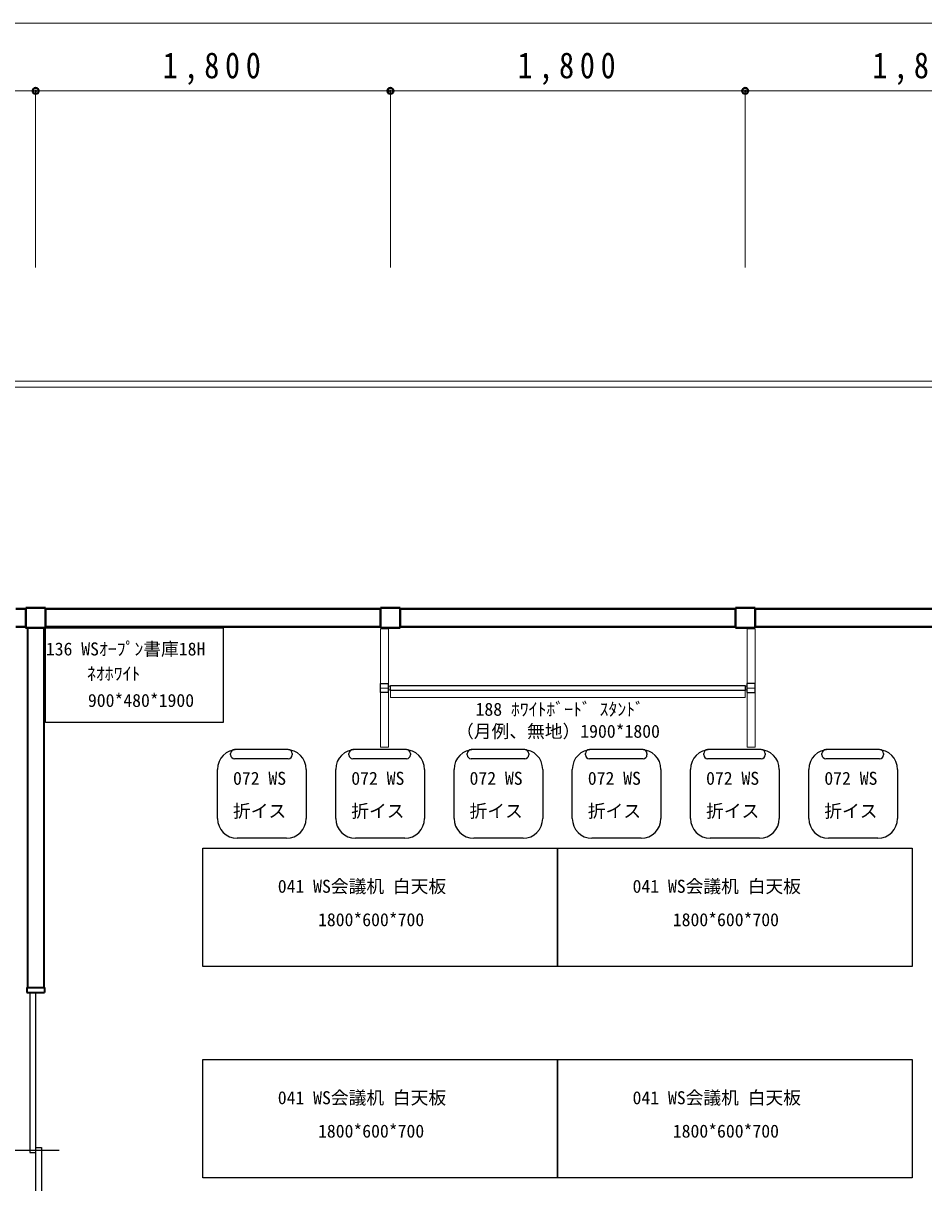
# Model space of a CAD drawing. Units: millimetres at full size, sheet at 1:60. Extents: x -23115 to 23713, y -14805 to 12672.
# Drawn here: x -14264 to -9695, y 6595 to 12477 of the extents above; entities that cross this region are included whole.
import ezdxf
from ezdxf.enums import TextEntityAlignment as Align

# ---------------------------------------------------------------- set-up
doc = ezdxf.new("R2010")
doc.units = ezdxf.units.MM
doc.header["$LTSCALE"] = 60
doc.header["$PDMODE"] = 32
doc.header["$PDSIZE"] = 30
for name, color, linetype, lineweight in [('1-1', 2, 'Continuous', 40), ('1-2', 3, 'Continuous', 35), ('1-3', 7, 'Continuous', 25)]:
    doc.layers.add(name, color=color, linetype=linetype, lineweight=lineweight)
doc.styles.add('ＭＳ ゴシック', font='')
doc.styles.get('ＭＳ ゴシック').set_extended_font_data('MS Gothic')

msp = doc.modelspace()

# ---------------------------------------------------------------- linework, layer by layer
at = {"layer": '1-1', "color": 4, "lineweight": 18}
for p, q in [((-21400.64, 12477.37), (21799.36, 12477.37)), ((-16000.64, 12133.68), (-14200.64, 12133.68)), ((-14200.64, 12133.68), (-14200.64, 11238.21)), ((-14200.64, 12133.68), (-12400.64, 12133.68)), ((-12400.64, 12133.68), (-12400.64, 11238.21)), ((-12400.64, 12133.68), (-10600.64, 12133.68)), ((-10600.64, 12133.68), (-10600.64, 11238.21)), ((-10600.64, 12133.68), (-8800.64, 12133.68)), ((-21400.64, 10660.79), (23649.36, 10660.79))]:
    msp.add_line(p, q, dxfattribs=at)
at = {"layer": '1-1'}
for p, q in [((-14300.64, 9505.79), (-14250.64, 9505.79)), ((-14250.64, 9505.79), (-14250.64, 9510.79)), ((-14150.64, 9510.79), (-14250.64, 9510.79)), ((-14150.64, 9505.79), (-14150.64, 9510.79)), ((-14150.64, 9505.79), (-12450.64, 9505.79)), ((-12450.64, 9505.79), (-12450.64, 9510.79)), ((-12350.64, 9510.79), (-12450.64, 9510.79)), ((-12350.64, 9505.79), (-12350.64, 9510.79)), ((-12350.64, 9505.79), (-10650.64, 9505.79)), ((-10650.64, 9505.79), (-10650.64, 9510.79)), ((-10550.64, 9510.79), (-10650.64, 9510.79)), ((-10550.64, 9505.79), (-10550.64, 9510.79)), ((-10550.64, 9505.79), (-8850.64, 9505.79)), ((-14300.64, 9415.79), (-14250.64, 9415.79)), ((-14150.64, 9415.79), (-12450.64, 9415.79)), ((-12350.64, 9415.79), (-10650.64, 9415.79)), ((-10550.64, 9415.79), (-8850.64, 9415.79)), ((-12450.64, 9410.79), (-12350.64, 9410.79)), ((-10650.64, 9410.79), (-10550.64, 9410.79))]:
    msp.add_line(p, q, dxfattribs=at)
at = {"layer": '1-1', "color": 4, "lineweight": 18}
msp.add_lwpolyline([(-21400.64, 10630.79), (23649.36, 10630.79), (23649.36, 10660.79)], dxfattribs=at)
at = {"layer": '1-1'}
for points in [[(-14250.64, 9505.79), (-14250.64, 9415.79), (-14250.64, 9410.79), (-14150.64, 9410.79)], [(-14150.64, 9505.79), (-14150.64, 9415.79), (-14150.64, 9410.79)], [(-12450.64, 9505.79), (-12450.64, 9415.79), (-12450.64, 9410.79)], [(-12350.64, 9505.79), (-12350.64, 9415.79), (-12350.64, 9410.79)], [(-10650.64, 9505.79), (-10650.64, 9415.79), (-10650.64, 9410.79)], [(-10550.64, 9505.79), (-10550.64, 9415.79), (-10550.64, 9410.79)]]:
    msp.add_lwpolyline(points, dxfattribs=at)
at = {"layer": '1-1', "color": 4}
for p in [(-14200.64, 12133.68), (-12400.64, 12133.68), (-10600.64, 12133.68)]:
    msp.add_point(p, dxfattribs=at)
at = {"layer": '1-2'}
for p, q in [((-14242.64, 9410.79), (-14242.64, 7585.79)), ((-14158.64, 9410.79), (-14158.64, 7585.79)), ((-14245.64, 7585.79), (-14245.64, 7560.79)), ((-14245.64, 7585.79), (-14155.64, 7585.79)), ((-14245.64, 7560.79), (-14155.64, 7560.79)), ((-14155.64, 7585.79), (-14155.64, 7560.79))]:
    msp.add_line(p, q, dxfattribs=at)
at = {"layer": '1-2', "color": 7, "lineweight": 25}
for p, q in [((-14230.64, 7560.79), (-14230.64, 6748.29)), ((-14200.64, 7560.79), (-14200.64, 5960.79)), ((-14200.64, 6773.29), (-14170.64, 6773.29)), ((-14170.64, 6773.29), (-14170.64, 5960.79)), ((-14321.25, 6760.79), (-14081.83, 6760.79)), ((-14230.64, 6748.29), (-14200.64, 6748.29))]:
    msp.add_line(p, q, dxfattribs=at)
at = {"layer": '1-3', "color": 4, "lineweight": 18}
for p, q in [((-12450.61, 9404.63), (-12410.61, 9404.63)), ((-12450.61, 9404.63), (-12450.61, 9127.13)), ((-12410.61, 9404.63), (-12410.61, 9127.13)), ((-10550.62, 9404.63), (-10590.62, 9404.63)), ((-10590.62, 9404.63), (-10590.62, 9127.13)), ((-10550.62, 9404.63), (-10550.62, 9127.13)), ((-12450.61, 9104.63), (-12410.61, 9104.63)), ((-12450.61, 9082.13), (-12450.61, 8804.63)), ((-12400.61, 9114.63), (-12410.61, 9114.63)), ((-12400.61, 9094.63), (-12410.61, 9094.63)), ((-12410.61, 9082.13), (-12410.61, 8804.63)), ((-12400.61, 9092.13), (-12400.61, 9057.13)), ((-10600.62, 9114.63), (-10590.62, 9114.63)), ((-10600.62, 9094.63), (-10590.62, 9094.63)), ((-10600.61, 9092.13), (-10600.61, 9057.13)), ((-10550.62, 9104.63), (-10590.62, 9104.63)), ((-10590.62, 9082.13), (-10590.62, 8804.63)), ((-10550.62, 9082.13), (-10550.62, 8804.63)), ((-12400.61, 9057.13), (-10600.61, 9057.13)), ((-12450.61, 8804.63), (-12410.61, 8804.63)), ((-10550.62, 8804.63), (-10590.62, 8804.63))]:
    msp.add_line(p, q, dxfattribs=at)
at = {"layer": '1-3'}
for p, q in [((-12450.61, 9127.13), (-12410.61, 9127.13)), ((-12450.61, 9082.13), (-12450.61, 9127.13)), ((-12410.61, 9082.13), (-12410.61, 9127.13)), ((-10550.62, 9127.13), (-10590.62, 9127.13)), ((-10590.62, 9082.13), (-10590.62, 9127.13)), ((-10550.62, 9082.13), (-10550.62, 9127.13)), ((-12410.61, 9082.13), (-12450.61, 9082.13)), ((-10590.62, 9082.13), (-10550.62, 9082.13)), ((-13211.19, 8765.56), (-13211.19, 8772.13)), ((-12918.92, 8792.13), (-13191.19, 8792.13)), ((-12898.92, 8772.13), (-12898.92, 8765.56)), ((-12611.19, 8765.56), (-12611.19, 8772.13)), ((-12318.92, 8792.13), (-12591.19, 8792.13)), ((-12298.92, 8772.13), (-12298.92, 8765.56)), ((-12011.19, 8765.56), (-12011.19, 8772.13)), ((-11718.92, 8792.13), (-11991.19, 8792.13)), ((-11698.92, 8772.13), (-11698.92, 8765.56)), ((-11411.19, 8765.56), (-11411.19, 8772.13)), ((-11118.92, 8792.13), (-11391.19, 8792.13)), ((-11098.92, 8772.13), (-11098.92, 8765.56)), ((-10811.19, 8765.56), (-10811.19, 8772.13)), ((-10518.92, 8792.13), (-10791.19, 8792.13)), ((-10498.92, 8772.13), (-10498.92, 8765.56)), ((-10211.19, 8765.56), (-10211.19, 8772.13)), ((-9918.92, 8792.13), (-10191.19, 8792.13)), ((-9898.92, 8772.13), (-9898.92, 8765.56)), ((-12918.92, 8745.56), (-13191.19, 8745.56)), ((-12318.92, 8745.56), (-12591.19, 8745.56)), ((-11718.92, 8745.56), (-11991.19, 8745.56)), ((-11118.92, 8745.56), (-11391.19, 8745.56)), ((-10518.92, 8745.56), (-10791.19, 8745.56)), ((-9918.92, 8745.56), (-10191.19, 8745.56)), ((-13277.94, 8442.13), (-13277.94, 8692.13)), ((-12827.94, 8692.13), (-12827.94, 8442.13)), ((-12677.94, 8442.13), (-12677.94, 8692.13)), ((-12227.94, 8692.13), (-12227.94, 8442.13)), ((-12077.94, 8442.13), (-12077.94, 8692.13)), ((-11627.94, 8692.13), (-11627.94, 8442.13)), ((-11477.94, 8442.13), (-11477.94, 8692.13)), ((-11027.94, 8692.13), (-11027.94, 8442.13)), ((-10877.94, 8442.13), (-10877.94, 8692.13)), ((-10427.94, 8692.13), (-10427.94, 8442.13)), ((-10277.94, 8442.13), (-10277.94, 8692.13)), ((-9827.94, 8692.13), (-9827.94, 8442.13)), ((-12927.94, 8342.13), (-13177.94, 8342.13)), ((-12327.94, 8342.13), (-12577.94, 8342.13)), ((-11727.94, 8342.13), (-11977.94, 8342.13)), ((-11127.94, 8342.13), (-11377.94, 8342.13)), ((-10527.94, 8342.13), (-10777.94, 8342.13)), ((-9927.94, 8342.13), (-10177.94, 8342.13))]:
    msp.add_line(p, q, dxfattribs=at)
for points in [[(-14149.78, 8930.22), (-14149.78, 9410.22), (-13249.78, 9410.22), (-13249.78, 8930.22)], [(-12400.61, 9092.13), (-12400.61, 9117.13), (-10600.61, 9117.13), (-10600.61, 9092.13)], [(-13352.94, 7692.13), (-13352.94, 8292.13), (-11552.94, 8292.13), (-11552.94, 7692.13)], [(-11552.94, 7692.13), (-11552.94, 8292.13), (-9752.94, 8292.13), (-9752.94, 7692.13)], [(-13352.94, 6619.55), (-13352.94, 7219.55), (-11552.94, 7219.55), (-11552.94, 6619.55)], [(-11552.94, 6619.55), (-11552.94, 7219.55), (-9752.94, 7219.55), (-9752.94, 6619.55)]]:
    msp.add_lwpolyline(points, close=True, dxfattribs=at)
for centre, radius, start, end in [((-13177.94, 8692.13), 100, 90, 180), ((-13191.19, 8772.13), 20, 90, 180), ((-13191.19, 8765.56), 20, 180, 270), ((-12927.94, 8692.13), 100, 0, 90), ((-12918.92, 8772.13), 20, 0, 90), ((-12918.92, 8765.56), 20, 270, 0), ((-12577.94, 8692.13), 100, 90, 180), ((-12591.19, 8772.13), 20, 90, 180), ((-12591.19, 8765.56), 20, 180, 270), ((-12327.94, 8692.13), 100, 0, 90), ((-12318.92, 8772.13), 20, 0, 90), ((-12318.92, 8765.56), 20, 270, 0), ((-11977.94, 8692.13), 100, 90, 180), ((-11991.19, 8772.13), 20, 90, 180), ((-11991.19, 8765.56), 20, 180, 270), ((-11727.94, 8692.13), 100, 0, 90), ((-11718.92, 8772.13), 20, 0, 90), ((-11718.92, 8765.56), 20, 270, 0), ((-11377.94, 8692.13), 100, 90, 180), ((-11391.19, 8772.13), 20, 90, 180), ((-11391.19, 8765.56), 20, 180, 270), ((-11127.94, 8692.13), 100, 0, 90), ((-11118.92, 8772.13), 20, 0, 90), ((-11118.92, 8765.56), 20, 270, 0), ((-10777.94, 8692.13), 100, 90, 180), ((-10791.19, 8772.13), 20, 90, 180), ((-10791.19, 8765.56), 20, 180, 270), ((-10527.94, 8692.13), 100, 0, 90), ((-10518.92, 8772.13), 20, 0, 90), ((-10518.92, 8765.56), 20, 270, 0), ((-10177.94, 8692.13), 100, 90, 180), ((-10191.19, 8772.13), 20, 90, 180), ((-10191.19, 8765.56), 20, 180, 270), ((-9927.94, 8692.13), 100, 0, 90), ((-9918.92, 8772.13), 20, 0, 90), ((-9918.92, 8765.56), 20, 270, 0), ((-13177.94, 8442.13), 100, 180, 270), ((-12927.94, 8442.13), 100, 270, 0), ((-12577.94, 8442.13), 100, 180, 270), ((-12327.94, 8442.13), 100, 270, 0), ((-11977.94, 8442.13), 100, 180, 270), ((-11727.94, 8442.13), 100, 270, 0), ((-11377.94, 8442.13), 100, 180, 270), ((-11127.94, 8442.13), 100, 270, 0), ((-10777.94, 8442.13), 100, 180, 270), ((-10527.94, 8442.13), 100, 270, 0), ((-10177.94, 8442.13), 100, 180, 270), ((-9927.94, 8442.13), 100, 270, 0)]:
    msp.add_arc(centre, radius, start, end, dxfattribs=at)

# ---------------------------------------------------------------- texts
at = {"layer": '1-1', "color": 7, "char_height": 132, "attachment_point": 7, "style": 'ＭＳ ゴシック'}
for insert in [(-13555.64, 12163.68), (-11755.64, 12163.68), (-9955.64, 12163.68)]:
    msp.add_mtext('\\T1.38;\\W0.85;1,800', dxfattribs=dict(at, insert=insert))
at = {"layer": '1-3', "color": 4, "style": 'ＭＳ ゴシック'}
for s, p in [('136 WSｵｰﾌﾟﾝ書庫18H', (-14148.62, 9249.92)), ('ﾈｵﾎﾜｲﾄ', (-13939.86, 9125.12)), ('900*480*1900', (-13935.32, 8988.97)), ('188 ﾎﾜｲﾄﾎﾞｰﾄﾞ ｽﾀﾝﾄﾞ', (-11968.69, 8944.05)), ('（月例、無地）1900*1800', (-12067.35, 8832.52)), ('072 WS', (-13199.16, 8593.87)), ('072 WS', (-12599.16, 8593.87)), ('072 WS', (-11999.16, 8593.87)), ('072 WS', (-11399.16, 8593.87)), ('072 WS', (-10799.16, 8593.87)), ('072 WS', (-10199.16, 8593.87)), ('折イス', (-13199.16, 8427.93)), ('折イス', (-12599.16, 8427.93)), ('折イス', (-11999.16, 8427.93)), ('折イス', (-11399.16, 8427.93)), ('折イス', (-10799.16, 8427.93)), ('折イス', (-10199.16, 8427.93)), ('041 WS会議机 白天板', (-12972.03, 8046.01)), ('041 WS会議机 白天板', (-11172.03, 8046.01)), ('1800*600*700', (-12767.96, 7876.67)), ('1800*600*700', (-10967.96, 7876.67)), ('041 WS会議机 白天板', (-12972.03, 6973.43)), ('041 WS会議机 白天板', (-11172.03, 6973.43)), ('1800*600*700', (-12767.96, 6804.09)), ('1800*600*700', (-10967.96, 6804.09))]:
    msp.add_text(s, height=65.98, dxfattribs=at).set_placement(p, align=Align.BOTTOM_LEFT)

doc.saveas('drawing.dxf')
